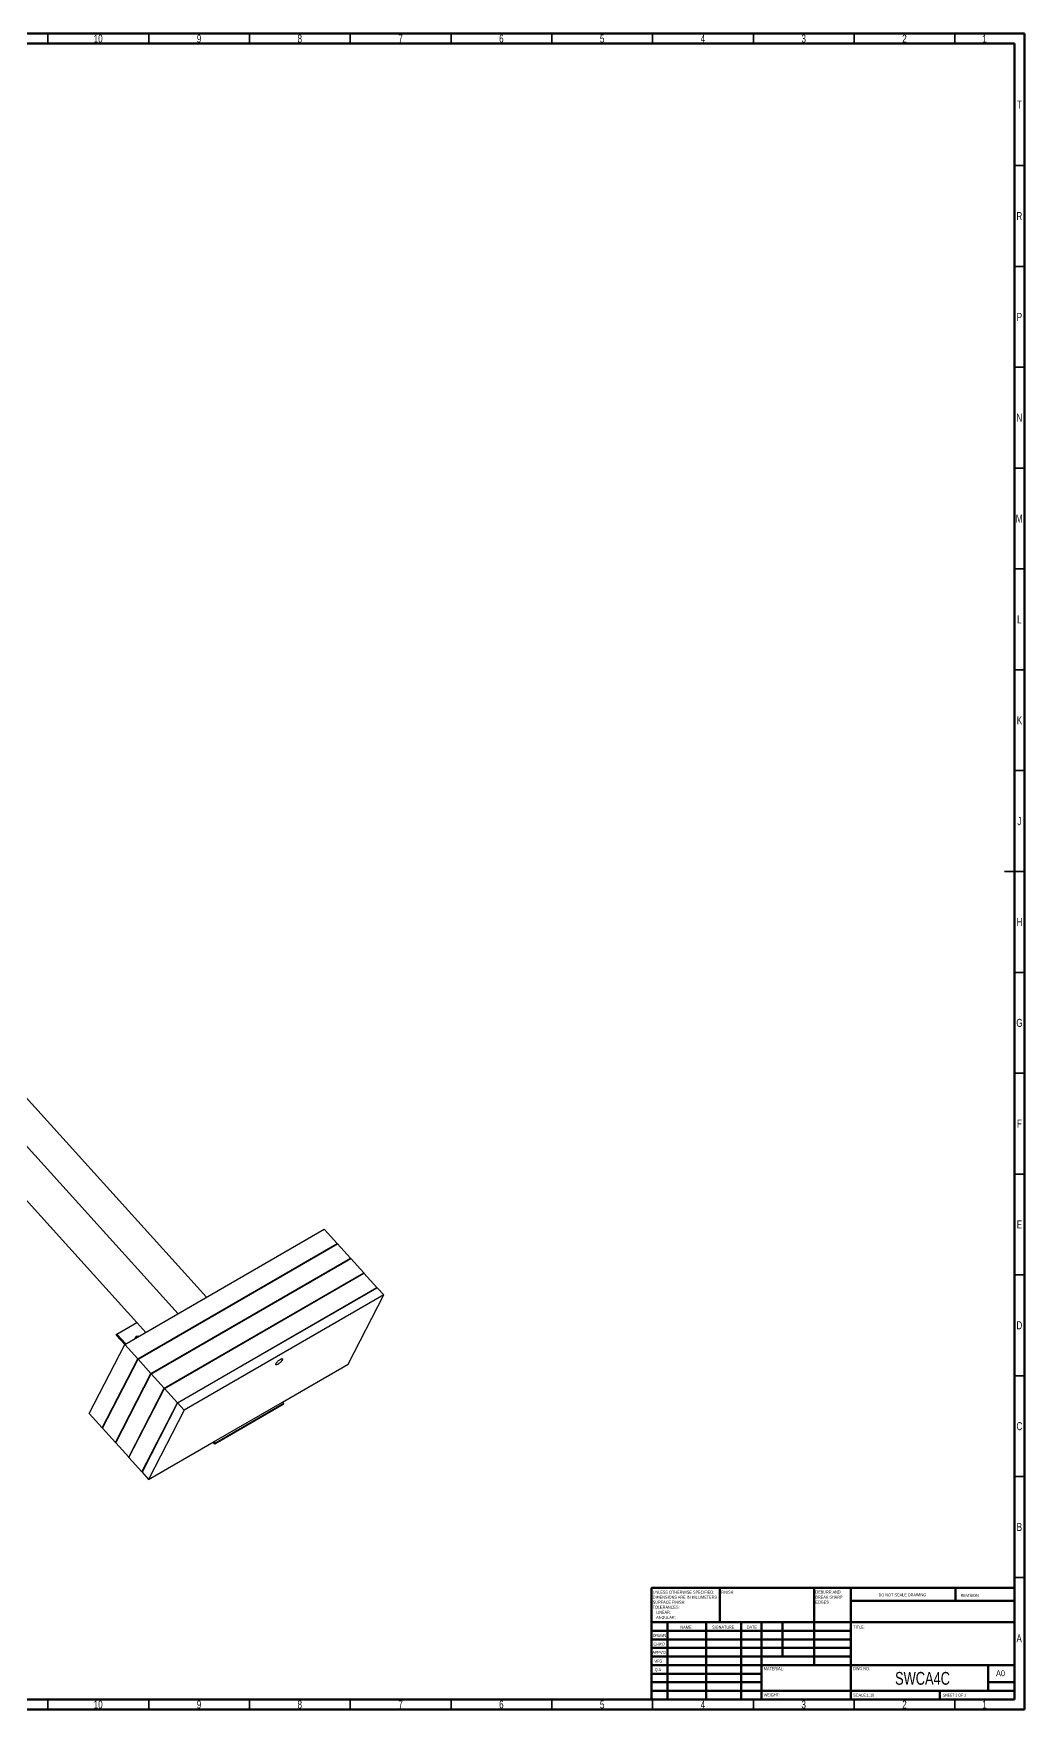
# Model space of a CAD drawing. Header units: millimetres. Extents: x 1 to 1184, y 0 to 836.
# Drawn here: x 692 to 1184, y 5 to 836 of the extents above; entities that cross this region are included whole.
import ezdxf

# ---------------------------------------------------------------- set-up
doc = ezdxf.new("R2010")
doc.units = ezdxf.units.MM
doc.styles.add('SLDTEXTSTYLE0', font='TXT', dxfattribs={"width": 0.75})
doc.styles.add('SLDTEXTSTYLE1', font='TXT', dxfattribs={"width": 0.686449})
doc.styles.add('SLDTEXTSTYLE2', font='TXT', dxfattribs={"width": 0.6875})

# ---------------------------------------------------------------- blocks, each defined once
blk = doc.blocks.new('SW_NOTE_0')
at = {"color": 0, "linetype": 'Continuous', "lineweight": 0, "char_height": 1.5, "attachment_point": 1, "style": 'SLDTEXTSTYLE0'}
for s, insert in [('UNLESS OTHERWISE SPECIFIED:', (0, 1.93)), ('TOLERANCES:', (0, -5.57)), ('SURFACE FINISH:', (0, -3.07)), ('DIMENSIONS ARE IN MILLIMETERS', (0, -0.57)), ('LINEAR:', (1.69, -8.07)), ('ANGULAR:', (1.69, -10.57))]:
    blk.add_mtext(s, dxfattribs=dict(at, insert=insert))
blk = doc.blocks.new('SW_NOTE_0_1')
at = {"color": 0, "linetype": 'Continuous', "lineweight": 0, "char_height": 1.5, "attachment_point": 1, "style": 'SLDTEXTSTYLE0'}
for s, insert in [('DEBURR AND', (0, 1.93)), ('BREAK SHARP', (0, -0.57)), ('EDGES', (0, -3.07))]:
    blk.add_mtext(s, dxfattribs=dict(at, insert=insert))

msp = doc.modelspace()

# ---------------------------------------------------------------- linework, layer by layer
at = {"color": 7, "linetype": 'Continuous', "lineweight": 70}
for p, q in [((15, 836), (1184, 836)), ((20, 831), (1179, 831)), ((1179, 831), (1179, 10)), ((1184, 836), (1184, 5)), ((1179, 10), (20, 10)), ((1184, 5), (15, 5))]:
    msp.add_line(p, q, dxfattribs=at)
at = {"color": 7, "linetype": 'Continuous', "lineweight": 35}
for p, q in [((699.5, 831), (699.5, 836)), ((749.5, 831), (749.5, 836)), ((799.5, 831), (799.5, 836)), ((849.5, 831), (849.5, 836)), ((899.5, 831), (899.5, 836)), ((949.5, 831), (949.5, 836)), ((999.5, 831), (999.5, 836)), ((1049.5, 831), (1049.5, 836)), ((1099.5, 831), (1099.5, 836)), ((1149.5, 831), (1149.5, 836)), ((1179, 770.5), (1184, 770.5)), ((1179, 720.5), (1184, 720.5)), ((1179, 670.5), (1184, 670.5)), ((1179, 620.5), (1184, 620.5)), ((1179, 570.5), (1184, 570.5)), ((1179, 520.5), (1184, 520.5)), ((1179, 470.5), (1184, 470.5)), ((1184, 420.5), (1174, 420.5)), ((1179, 420.5), (1184, 420.5)), ((1179, 370.5), (1184, 370.5)), ((1179, 320.5), (1184, 320.5)), ((1179, 270.5), (1184, 270.5)), ((1179, 220.5), (1184, 220.5)), ((1179, 170.5), (1184, 170.5)), ((1179, 120.5), (1184, 120.5)), ((1179, 70.5), (1184, 70.5)), ((699.5, 10), (699.5, 5)), ((749.5, 10), (749.5, 5)), ((799.5, 10), (799.5, 5)), ((849.5, 10), (849.5, 5)), ((899.5, 10), (899.5, 5)), ((949.5, 10), (949.5, 5)), ((999.5, 10), (999.5, 5)), ((1049.5, 10), (1049.5, 5)), ((1099.5, 10), (1099.5, 5)), ((1149.5, 10), (1149.5, 5))]:
    msp.add_line(p, q, dxfattribs=at)
at = {"color": 7, "linetype": 'Continuous', "lineweight": 25}
for p, q in [((778.19, 209.39), (406.51, 620.32)), ((764.05, 201.23), (392.37, 612.16)), ((383.54, 594.98), (743.63, 196.86)), ((737.63, 185.97), (836.62, 243.12)), ((836.62, 243.12), (843.05, 236.01)), ((744.06, 178.87), (843.05, 236.01)), ((744.19, 178.72), (843.18, 235.87)), ((843.05, 236.01), (842.89, 235.71)), ((843.18, 235.87), (849.61, 228.76)), ((750.62, 171.61), (849.61, 228.76)), ((750.74, 171.47), (849.74, 228.62)), ((849.61, 228.76), (849.45, 228.46)), ((849.74, 228.62), (856.17, 221.51)), ((757.17, 164.36), (856.17, 221.51)), ((757.3, 164.22), (856.3, 221.37)), ((856.17, 221.51), (856.01, 221.2)), ((856.3, 221.37), (862.73, 214.26)), ((763.73, 157.11), (862.73, 214.26)), ((763.86, 156.97), (862.86, 214.12)), ((866.07, 210.56), (767.08, 153.42)), ((848.42, 176.2), (866.07, 210.56)), ((862.73, 214.26), (862.57, 213.95)), ((866.07, 210.56), (862.86, 214.12)), ((733.43, 190.58), (733.73, 191.15)), ((733.73, 191.15), (743.63, 196.86)), ((738.14, 186.27), (733.73, 191.15)), ((743.63, 196.86), (748.04, 191.99)), ((720.03, 151.73), (737.63, 185.97)), ((737.62, 185.95), (733.43, 190.58)), ((737.63, 185.97), (744.06, 178.87)), ((726.46, 144.62), (744.06, 178.87)), ((726.59, 144.48), (744.19, 178.72)), ((744.19, 178.72), (750.62, 171.61)), ((815.89, 157.43), (848.42, 176.2)), ((733.02, 137.37), (750.62, 171.61)), ((733.15, 137.23), (750.74, 171.47)), ((750.74, 171.47), (757.17, 164.36)), ((739.58, 130.12), (757.17, 164.36)), ((739.71, 129.97), (757.3, 164.22)), ((757.3, 164.22), (763.73, 157.11)), ((720.03, 151.73), (726.46, 144.62)), ((746.14, 122.87), (763.73, 157.11)), ((763.86, 156.97), (746.21, 122.61)), ((767.08, 153.42), (749.43, 119.05)), ((767.08, 153.42), (763.86, 156.97)), ((781.95, 137.83), (815.89, 157.43)), ((816.24, 156.14), (782.3, 136.55)), ((816.54, 156.71), (782.6, 137.12)), ((815.89, 157.43), (816.54, 156.71)), ((816.24, 156.14), (816.54, 156.71)), ((726.75, 144.78), (726.46, 144.62)), ((726.59, 144.48), (733.02, 137.37)), ((733.31, 137.53), (733.02, 137.37)), ((733.15, 137.23), (739.58, 130.12)), ((749.43, 119.05), (781.95, 137.83)), ((782.3, 136.55), (781.42, 137.52)), ((782.6, 137.12), (781.95, 137.83)), ((782.3, 136.55), (782.6, 137.12)), ((739.87, 130.28), (739.58, 130.12)), ((739.71, 129.97), (746.14, 122.87)), ((746.43, 123.03), (746.14, 122.87)), ((746.21, 122.61), (749.43, 119.05))]:
    msp.add_line(p, q, dxfattribs=at)
at = {"color": 7, "linetype": 'Continuous', "lineweight": 50}
for p, q in [((999, 65.25), (1179, 65.25)), ((999, 65.25), (999, 10)), ((1032.8, 48.25), (1032.8, 65.25)), ((1079.6, 65.25), (1079.6, 27)), ((1097.8, 65.25), (1097.8, 10)), ((1179, 58.88), (1097.8, 58.88)), ((1149.8, 58.88), (1149.8, 65.25)), ((1179, 48.25), (999, 48.25)), ((1097.8, 44), (999, 44)), ((1006.8, 48.25), (1006.8, 10)), ((1025.99, 48.25), (1025.99, 10)), ((1043.4, 48.25), (1043.4, 10)), ((1053.6, 10), (1053.6, 48.25)), ((1064, 31.25), (1064, 48.25)), ((1097.8, 39.75), (999, 39.75)), ((1097.8, 35.5), (999, 35.5)), ((1097.8, 31.25), (999, 31.25)), ((1053.6, 27), (999, 27)), ((1053.6, 27), (1179, 27)), ((1166, 14.25), (1166, 27)), ((1053.6, 22.75), (999, 22.75)), ((1053.6, 18.5), (999, 18.5)), ((1179, 18.5), (1166, 18.5)), ((999, 14.25), (1179, 14.25)), ((1142, 10), (1142, 14.25))]:
    msp.add_line(p, q, dxfattribs=at)
at = {"color": 7, "linetype": 'Continuous', "lineweight": 25, "flags": 128}
for points in [[(742.81, 188.97), (742.82, 189.19), (742.89, 189.47), (743.03, 189.72), (743.24, 189.92), (743.51, 190.08), (743.82, 190.17), (744.16, 190.2), (744.52, 190.17), (744.78, 190.11)], [(815.78, 178.31), (815.64, 178.07), (815.45, 177.81), (815.22, 177.53), (814.97, 177.26), (814.68, 176.98), (814.39, 176.72), (814.09, 176.49), (813.79, 176.28), (813.5, 176.11), (813.24, 175.98), (813.01, 175.9), (812.82, 175.86), (812.68, 175.88), (812.58, 175.94), (812.54, 176.05), (812.55, 176.21), (812.61, 176.4), (812.73, 176.63), (812.89, 176.88), (813.1, 177.15), (813.34, 177.42), (813.61, 177.7), (813.9, 177.96), (814.2, 178.21), (814.51, 178.44), (814.8, 178.63), (815.07, 178.78), (815.32, 178.88), (815.53, 178.94), (815.7, 178.95), (815.82, 178.91), (815.89, 178.82), (815.9, 178.69), (815.87, 178.52), (815.78, 178.31)]]:
    msp.add_lwpolyline(points, dxfattribs=at)
at = {"color": 7, "linetype": 'Continuous', "lineweight": 25}
msp.add_arc((743.84, 188.13), 1.5, 85.38667, 132.37274, dxfattribs=at)

# ---------------------------------------------------------------- block references
at = {"color": 7, "linetype": 'Continuous', "lineweight": 0}
for name, p in [('SW_NOTE_0', (999.59, 61.99)), ('SW_NOTE_0_1', (1080.31, 62.07))]:
    msp.add_blockref(name, p, dxfattribs=at)

# ---------------------------------------------------------------- texts
for s, insert, char_height, attachment_point, style in [('10', (724.42, 835.46), 3.969, 2, 'SLDTEXTSTYLE0'), ('9', (774.46, 835.46), 3.97, 2, 'SLDTEXTSTYLE0'), ('8', (824.46, 835.46), 3.97, 2, 'SLDTEXTSTYLE0'), ('7', (874.46, 835.46), 3.97, 2, 'SLDTEXTSTYLE0'), ('6', (924.46, 835.46), 3.97, 2, 'SLDTEXTSTYLE0'), ('5', (974.46, 835.46), 3.97, 2, 'SLDTEXTSTYLE0'), ('4', (1024.46, 835.46), 3.97, 2, 'SLDTEXTSTYLE0'), ('3', (1074.46, 835.46), 3.97, 2, 'SLDTEXTSTYLE0'), ('2', (1124.46, 835.46), 3.97, 2, 'SLDTEXTSTYLE0'), ('1', (1164.21, 835.46), 3.97, 2, 'SLDTEXTSTYLE0'), ('T', (1181.49, 802.74), 3.97, 2, 'SLDTEXTSTYLE0'), ('R', (1181.44, 747.46), 3.97, 2, 'SLDTEXTSTYLE0'), ('P', (1181.48, 697.49), 3.97, 2, 'SLDTEXTSTYLE0'), ('N', (1181.46, 647.46), 3.97, 2, 'SLDTEXTSTYLE0'), ('M', (1181.36, 597.49), 3.97, 2, 'SLDTEXTSTYLE0'), ('L', (1181.45, 547.46), 3.97, 2, 'SLDTEXTSTYLE0'), ('K', (1181.49, 497.49), 3.97, 2, 'SLDTEXTSTYLE0'), ('J', (1181.47, 447.46), 3.97, 2, 'SLDTEXTSTYLE0'), ('H', (1181.49, 397.49), 3.97, 2, 'SLDTEXTSTYLE0'), ('G', (1181.49, 347.46), 3.97, 2, 'SLDTEXTSTYLE0'), ('F', (1181.46, 297.49), 3.97, 2, 'SLDTEXTSTYLE0'), ('E', (1181.51, 247.46), 3.97, 2, 'SLDTEXTSTYLE0'), ('D', (1181.45, 197.49), 3.97, 2, 'SLDTEXTSTYLE0'), ('C', (1181.46, 147.46), 3.97, 2, 'SLDTEXTSTYLE0'), ('B', (1181.47, 97.49), 3.97, 2, 'SLDTEXTSTYLE0'), ('FINISH:', (1033.37, 63.92), 1.5, 1, 'SLDTEXTSTYLE0'), ('DO NOT SCALE DRAWING', (1111.61, 62.53), 1.5, 1, 'SLDTEXTSTYLE0'), ('REVISION', (1152.33, 62.33), 1.5, 1, 'SLDTEXTSTYLE0'), ('DRAWN', (999.64, 42.38), 1.5, 1, 'SLDTEXTSTYLE1'), ('NAME', (1013.32, 46.5), 1.5, 1, 'SLDTEXTSTYLE0'), ('SIGNATURE', (1029.03, 46.56), 1.5, 1, 'SLDTEXTSTYLE0'), ('DATE', (1046.21, 46.58), 1.5, 1, 'SLDTEXTSTYLE0'), ('TITLE:', (1099.09, 46.58), 1.5, 1, 'SLDTEXTSTYLE0'), ('A', (1181.34, 42.21), 3.97, 2, 'SLDTEXTSTYLE0'), ("APPV'D", (999.4, 34.07), 1.5, 1, 'SLDTEXTSTYLE0'), ("CHK'D", (999.94, 38.16), 1.5, 1, 'SLDTEXTSTYLE0'), ('MFG', (1000.12, 29.72), 1.5, 1, 'SLDTEXTSTYLE0'), ('Q.A', (1000.51, 25.5), 1.5, 1, 'SLDTEXTSTYLE0'), ('MATERIAL:', (1054.65, 25.99), 1.5, 1, 'SLDTEXTSTYLE0'), ('DWG NO.', (1098.95, 25.99), 1.5, 1, 'SLDTEXTSTYLE0'), ('SWCA4C', (1133.41, 23.61), 6.35, 2, 'SLDTEXTSTYLE0'), ('A0', (1169.87, 24.41), 2.91, 1, 'SLDTEXTSTYLE0'), ('10', (724.42, 9.46), 3.969, 2, 'SLDTEXTSTYLE0'), ('9', (774.46, 9.46), 3.97, 2, 'SLDTEXTSTYLE0'), ('8', (824.46, 9.46), 3.97, 2, 'SLDTEXTSTYLE0'), ('7', (874.46, 9.46), 3.97, 2, 'SLDTEXTSTYLE0'), ('6', (924.46, 9.46), 3.97, 2, 'SLDTEXTSTYLE0'), ('5', (974.46, 9.46), 3.97, 2, 'SLDTEXTSTYLE0'), ('4', (1024.46, 9.46), 3.97, 2, 'SLDTEXTSTYLE0'), ('WEIGHT:', (1054.62, 12.95), 1.499, 1, 'SLDTEXTSTYLE0'), ('3', (1074.46, 9.46), 3.97, 2, 'SLDTEXTSTYLE0'), ('SCALE:1:10', (1099.07, 12.9), 1.5, 1, 'SLDTEXTSTYLE0'), ('2', (1124.46, 9.46), 3.97, 2, 'SLDTEXTSTYLE0'), ('SHEET 1 OF 1', (1143.48, 12.9), 1.5, 1, 'SLDTEXTSTYLE2'), ('1', (1164.21, 9.46), 3.97, 2, 'SLDTEXTSTYLE0')]:
    msp.add_mtext(s, dxfattribs=dict(at, insert=insert, char_height=char_height, attachment_point=attachment_point, style=style))

doc.saveas('drawing.dxf')
